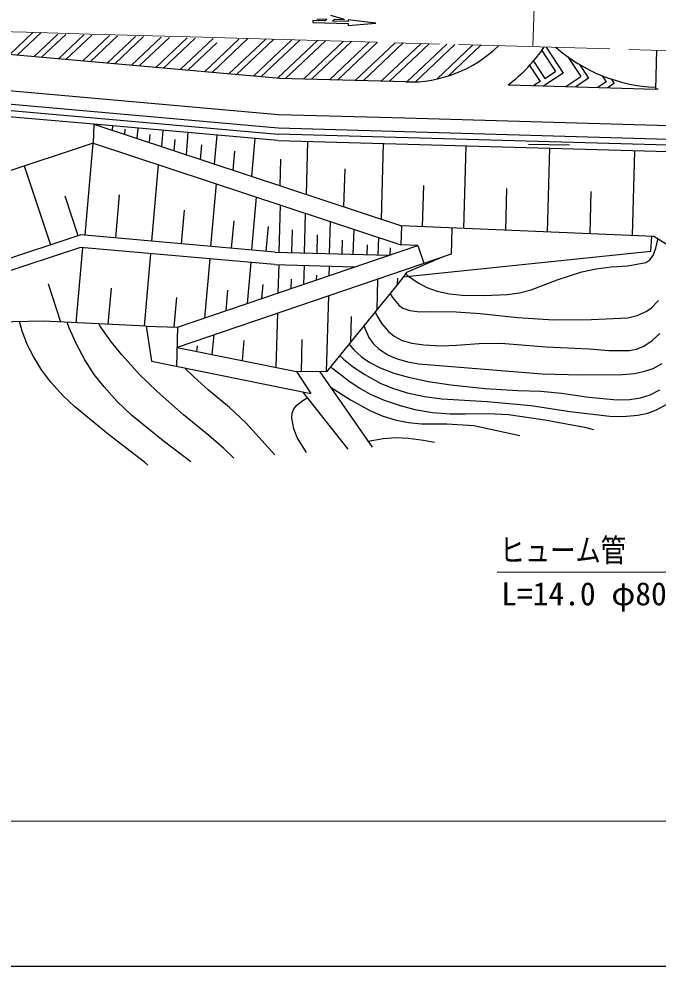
# Model space of a CAD drawing. Units: millimetres, scale not verified. Extents: x 40000 to 680000, y 20000 to 380000.
# Drawn here: x 492679 to 543314, y 205000 to 279987 of the extents above; entities that cross this region are included whole.
import ezdxf
from ezdxf.enums import TextEntityAlignment as Align

# ---------------------------------------------------------------- set-up
doc = ezdxf.new("R2010")
doc.units = ezdxf.units.MM
doc.header["$LTSCALE"] = 1000
doc.linetypes.add('CHAIN', pattern=[18.5, 12, -1.5, 3.5, -1.5])
for name, color, linetype, lineweight in [('M-BGD', 7, 'Continuous', 25), ('M-BMK', 2, 'CHAIN', 13), ('M-STR-HTXT', 7, 'Continuous', 13), ('M-TTL-BAND', 7, 'Continuous', 25)]:
    doc.layers.add(name, color=color, linetype=linetype, lineweight=lineweight)
doc.styles.add('ＭＳ ゴシック', font='')
doc.styles.get('ＭＳ ゴシック').set_extended_font_data('MS Gothic')

msp = doc.modelspace()

# ---------------------------------------------------------------- linework, layer by layer
at = {"layer": 'M-BGD'}
for p, q in [((513378, 275277), (462715, 279763)), ((515965, 279859), (515960, 279709)), ((515960, 279709), (518759, 279629)), ((516914, 279832), (515965, 279859)), ((516269, 280000), (517068, 279977)), ((518468, 279937), (517377, 280269)), ((518764, 279779), (517514, 279814)), ((517668, 279960), (518468, 279937)), ((518768, 279929), (518764, 279779)), ((520961, 279642), (518768, 279929)), ((518755, 279479), (520961, 279642)), ((518759, 279629), (518755, 279479)), ((493787, 278914), (491947, 277175)), ((492546, 277122), (494446, 278917)), ((493877, 277004), (495759, 278782)), ((496395, 278764), (494476, 276951)), ((495808, 276833), (497809, 278724)), ((498445, 278705), (496407, 276780)), ((497738, 276662), (499859, 278665)), ((500495, 278647), (498337, 276609)), ((499669, 276491), (501909, 278607)), ((502545, 278589), (500268, 276438)), ((501599, 276320), (503958, 278549)), ((504595, 278531), (502198, 276267)), ((503530, 276149), (506008, 278491)), ((506644, 278473), (504129, 276096)), ((505460, 275978), (508058, 278432)), ((507391, 275807), (510108, 278374)), ((510825, 278433), (507990, 275754)), ((512238, 278392), (509321, 275636)), ((509920, 275583), (512875, 278374)), ((514288, 278334), (511252, 275466)), ((511851, 275412), (514924, 278316)), ((516338, 278276), (513173, 275286)), ((513809, 275268), (516974, 278258)), ((518388, 278218), (515223, 275228)), ((508359, 278097), (506059, 275925)), ((515859, 275210), (519024, 278200)), ((520438, 278160), (517273, 275169)), ((517909, 275151), (521074, 278141)), ((522487, 278101), (519322, 275111)), ((519959, 275093), (523124, 278083)), ((524537, 278043), (521372, 275053)), ((522008, 275035), (525173, 278025)), ((526587, 277985), (523422, 274995)), ((524087, 275004), (527223, 277967)), ((528637, 277927), (525781, 275229)), ((529273, 277909), (526699, 275477)), ((534093, 277482), (535182, 275831)), ((534448, 277762), (535806, 275704)), ((543190, 277512), (543103, 274436)), ((463360, 276851), (513255, 272432)), ((536153, 276993), (537191, 275420)), ((533131, 276307), (533972, 275032)), ((533441, 276655), (534348, 275280)), ((537101, 276373), (537815, 275292)), ((523330, 274997), (513331, 275281)), ((535806, 275704), (534265, 274687)), ((534348, 275280), (535182, 275831)), ((536006, 274637), (537191, 275420)), ((537815, 275292), (536789, 274615)), ((538879, 275496), (539200, 275008)), ((539591, 275234), (539824, 274881)), ((531439, 274767), (533312, 274714)), ((533312, 274714), (543103, 274436)), ((533972, 275032), (533482, 274709)), ((539200, 275008), (538530, 274566)), ((539824, 274881), (539313, 274543)), ((543328, 274429), (543103, 274436)), ((491501, 273281), (513222, 271358)), ((498612, 271650), (491255, 272301)), ((491457, 272784), (513208, 270858)), ((513255, 272432), (523249, 272149)), ((498612, 271650), (498569, 270150)), ((498612, 271650), (522982, 263597)), ((513194, 270358), (498612, 271650)), ((499093, 271550), (499088, 271492)), ((500094, 271518), (500063, 271170)), ((523249, 272149), (533231, 271865)), ((533231, 271865), (543247, 271580)), ((543247, 271580), (571087, 270790)), ((501075, 271256), (501038, 270848)), ((502086, 271342), (502014, 270526)), ((503046, 270846), (502989, 270203)), ((504078, 271166), (503964, 269881)), ((506070, 270989), (505915, 269236)), ((508362, 270786), (508159, 268495)), ((546011, 269926), (513208, 270858)), ((513222, 271358), (523218, 271074)), ((523218, 271074), (533200, 270790)), ((533200, 270790), (543216, 270506)), ((498569, 270150), (491052, 267665)), ((497924, 262864), (498569, 270150)), ((498569, 270150), (522940, 262097)), ((505018, 270435), (504940, 269559)), ((507139, 270011), (507037, 268866)), ((511357, 270521), (511092, 267526)), ((513194, 270358), (571028, 268716)), ((515550, 270291), (515431, 266092)), ((521542, 270121), (521372, 264129)), ((536293, 269999), (533049, 270045)), ((543216, 270506), (546025, 270426)), ((509758, 269508), (509625, 268010)), ((528088, 269935), (527902, 263390)), ((534723, 269747), (534535, 263111)), ((541450, 269556), (541259, 262829)), ((513408, 268880), (513349, 266780)), ((493106, 268344), (495171, 262095)), ((503201, 262396), (503736, 268443)), ((518487, 268107), (518401, 265110)), ((507882, 261982), (508320, 266928)), ((524723, 266800), (524630, 263527)), ((531313, 266568), (531218, 263251)), ((537993, 266333), (537897, 262970)), ((497375, 262824), (496344, 265943)), ((500633, 266073), (500330, 262650)), ((511127, 261694), (511497, 265878)), ((505777, 264852), (505541, 262189)), ((513295, 261524), (513400, 265249)), ((509695, 263999), (509504, 261838)), ((515294, 261467), (515383, 264594)), ((512412, 263542), (512240, 261596)), ((514294, 261495), (514345, 263277)), ((517293, 261410), (517365, 263939)), ((519198, 263334), (519142, 261357)), ((522982, 263597), (522940, 262097)), ((542966, 262757), (522982, 263597)), ((526979, 263429), (526921, 261376)), ((497585, 262894), (490853, 260668)), ((512943, 261533), (497585, 262894)), ((516293, 261438), (516335, 262899)), ((518298, 262473), (518267, 261382)), ((521149, 261300), (521188, 262676)), ((542753, 261613), (542811, 262763)), ((544081, 262088), (542966, 262757)), ((543144, 261828), (543294, 262517)), ((543294, 262517), (543299, 262557)), ((497557, 261894), (490825, 259669)), ((497219, 255938), (497745, 261877)), ((512915, 260534), (497557, 261894)), ((505247, 255581), (524273, 262059)), ((520259, 261326), (520282, 262113)), ((522101, 261320), (522117, 261878)), ((524273, 262059), (522940, 262097)), ((524273, 262059), (524757, 260639)), ((542919, 261251), (543144, 261828)), ((503113, 261402), (502604, 255659)), ((526921, 261376), (505202, 253981)), ((507794, 260987), (507379, 256307)), ((512943, 261533), (521976, 261277)), ((523131, 259581), (542753, 261613)), ((526219, 261137), (523380, 259924)), ((525840, 261008), (525850, 260979)), ((542658, 260902), (542919, 261251)), ((511039, 260700), (510751, 257455)), ((512915, 260534), (519264, 260354)), ((513266, 260524), (513203, 258290)), ((515265, 260467), (515223, 258978)), ((517264, 260410), (517243, 259666)), ((537272, 259973), (538407, 260213)), ((538407, 260213), (539593, 260352)), ((539593, 260352), (540925, 260432)), ((540925, 260432), (542353, 260692)), ((542353, 260692), (542658, 260902)), ((516244, 259694), (516233, 259322)), ((522672, 258975), (522686, 259470)), ((523380, 259924), (522857, 259203)), ((523306, 259822), (523471, 259675)), ((523471, 259675), (524296, 259094)), ((535332, 259328), (537272, 259973)), ((494982, 259006), (495975, 256002)), ((512007, 258962), (511908, 257849)), ((514234, 259378), (514213, 258634)), ((522857, 259203), (517051, 252045)), ((521095, 259393), (521025, 256945)), ((524296, 259094), (525004, 258720)), ((525004, 258720), (525809, 258427)), ((533273, 258531), (535332, 259328)), ((499978, 258679), (499724, 255808)), ((509209, 258503), (509065, 256881)), ((517198, 258066), (517027, 252046)), ((522080, 258246), (522287, 257921)), ((525809, 258427), (526784, 258220)), ((526784, 258220), (527787, 258120)), ((527787, 258120), (529549, 258090)), ((529549, 258090), (531362, 258164)), ((531362, 258164), (532345, 258298)), ((532345, 258298), (533273, 258531)), ((505164, 257930), (504957, 255589)), ((522287, 257921), (522806, 257293)), ((522806, 257293), (523089, 257098)), ((542801, 257120), (543359, 257700)), ((513157, 256690), (513035, 252406)), ((520899, 256789), (521032, 256507)), ((521032, 256507), (521437, 255860)), ((523089, 257098), (523641, 256897)), ((523641, 256897), (524437, 256808)), ((524437, 256808), (525303, 256817)), ((525303, 256817), (527308, 256791)), ((527308, 256791), (529225, 256664)), ((529225, 256664), (532209, 256362)), ((540918, 256326), (541646, 256506)), ((541646, 256506), (542379, 256833)), ((542379, 256833), (542801, 257120)), ((494662, 256070), (489368, 255947)), ((492927, 255280), (492722, 256025)), ((502748, 255652), (494662, 256070)), ((496670, 255532), (496510, 255974)), ((499092, 255696), (499006, 255845)), ((519002, 256416), (518944, 254378)), ((521437, 255860), (521958, 255239)), ((532209, 256362), (535031, 256177)), ((535031, 256177), (538032, 256190)), ((538032, 256190), (540918, 256326)), ((493367, 254160), (492927, 255280)), ((497237, 254234), (496670, 255532)), ((500005, 254385), (499092, 255696)), ((502748, 255652), (505247, 255581)), ((502748, 255652), (503170, 252882)), ((505247, 255581), (505159, 252482)), ((507996, 253419), (508134, 254979)), ((520005, 255687), (520387, 254775)), ((521958, 255239), (522419, 254858)), ((542838, 254518), (543464, 255095)), ((497891, 253001), (497237, 254234)), ((500849, 253355), (500005, 254385)), ((510492, 254527), (510352, 252945)), ((515099, 254614), (515027, 252073)), ((518836, 254245), (519214, 253783)), ((520387, 254775), (520735, 254295)), ((520735, 254295), (521179, 253866)), ((522419, 254858), (523032, 254538)), ((523032, 254538), (523807, 254312)), ((523807, 254312), (524744, 254172)), ((527349, 254149), (529145, 254286)), ((529145, 254286), (530862, 254316)), ((530862, 254316), (534456, 254036)), ((542175, 254067), (542838, 254518)), ((493825, 253257), (493367, 254160)), ((505202, 253981), (514666, 252078)), ((506784, 253663), (506823, 254104)), ((519214, 253783), (519812, 253247)), ((521179, 253866), (521853, 253419)), ((524744, 254172), (526144, 254104)), ((526144, 254104), (527349, 254149)), ((534456, 254036), (537842, 253872)), ((537842, 253872), (539400, 253746)), ((539400, 253746), (541029, 253727)), ((541029, 253727), (541608, 253840)), ((541608, 253840), (542175, 254067)), ((494473, 252216), (493825, 253257)), ((498649, 251848), (497891, 253001)), ((502203, 251873), (500849, 253355)), ((503170, 252882), (515816, 250338)), ((518093, 253329), (518390, 253039)), ((518390, 253039), (519186, 252415)), ((519812, 253247), (520481, 252792)), ((520481, 252792), (521292, 252372)), ((521853, 253419), (522495, 253128)), ((522495, 253128), (523457, 252850)), ((523457, 252850), (524368, 252689)), ((495215, 251228), (494473, 252216)), ((506533, 251639), (505824, 252348)), ((514666, 252078), (515816, 250338)), ((517051, 252045), (514666, 252078)), ((520682, 246077), (516553, 252052)), ((517361, 252428), (517555, 252298)), ((517555, 252298), (518826, 251330)), ((519186, 252415), (520073, 251824)), ((521292, 252372), (522392, 251951)), ((524368, 252689), (534133, 251896)), ((541483, 251927), (542356, 252116)), ((542356, 252116), (542931, 252318)), ((542931, 252318), (543644, 252694)), ((496181, 250152), (495215, 251228)), ((499421, 250860), (498649, 251848)), ((503623, 250478), (502203, 251873)), ((507706, 250607), (506533, 251639)), ((518826, 251330), (519639, 250771)), ((520073, 251824), (521302, 251155)), ((522392, 251951), (523551, 251624)), ((523551, 251624), (525118, 251290)), ((525118, 251290), (526899, 251020)), ((534133, 251896), (537231, 251813)), ((537231, 251813), (540487, 251829)), ((540487, 251829), (541483, 251927)), ((500461, 249707), (499421, 250860)), ((505726, 248634), (503623, 250478)), ((509349, 249220), (507706, 250607)), ((515154, 250472), (518730, 245922)), ((517422, 250794), (518954, 249824)), ((519639, 250771), (520518, 250291)), ((521302, 251155), (522287, 250747)), ((522287, 250747), (523437, 250392)), ((526899, 251020), (529615, 250729)), ((529615, 250729), (532214, 250558)), ((532214, 250558), (534014, 250505)), ((534014, 250505), (535652, 250355)), ((542698, 250239), (543463, 250612)), ((497079, 249302), (496181, 250152)), ((514691, 249419), (515178, 249787)), ((515178, 249787), (515527, 249997)), ((518954, 249824), (520535, 248963)), ((520518, 250291), (521618, 249803)), ((521618, 249803), (522887, 249371)), ((523437, 250392), (524808, 250094)), ((524808, 250094), (526184, 249911)), ((526184, 249911), (529777, 249690)), ((535652, 250355), (537826, 250037)), ((537826, 250037), (540078, 249820)), ((540078, 249820), (541079, 249859)), ((541079, 249859), (541930, 250000)), ((541930, 250000), (542698, 250239)), ((499783, 247082), (497079, 249302)), ((501590, 248629), (500461, 249707)), ((510682, 247970), (509349, 249220)), ((514334, 248762), (514455, 249112)), ((514455, 249112), (514691, 249419)), ((520535, 248963), (521452, 248573)), ((522887, 249371), (524054, 249072)), ((524054, 249072), (525438, 248836)), ((529777, 249690), (533256, 249372)), ((533256, 249372), (536319, 248911)), ((542502, 248769), (543195, 249027)), ((543195, 249027), (544072, 249512)), ((504106, 246588), (501590, 248629)), ((507733, 247006), (505726, 248634)), ((514308, 248370), (514334, 248762)), ((514466, 247529), (514308, 248370)), ((521452, 248573), (522554, 248230)), ((522554, 248230), (523539, 248036)), ((525438, 248836), (526836, 248725)), ((526836, 248725), (528044, 248725)), ((528044, 248725), (529843, 248755)), ((529843, 248755), (531462, 248673)), ((531462, 248673), (534336, 248247)), ((534336, 248247), (537483, 247667)), ((536319, 248911), (539496, 248547)), ((539496, 248547), (540515, 248523)), ((540515, 248523), (541721, 248606)), ((541721, 248606), (542502, 248769)), ((512929, 245501), (510682, 247970)), ((514721, 246855), (514466, 247529)), ((523539, 248036), (524577, 247941)), ((524577, 247941), (526580, 247936)), ((526580, 247936), (528721, 247808)), ((528721, 247808), (532360, 247010)), ((537483, 247667), (538186, 247475)), ((502622, 244900), (499783, 247082)), ((508924, 245968), (507733, 247006)), ((515456, 245660), (514721, 246855)), ((520349, 246559), (521536, 246764)), ((521536, 246764), (522549, 246845)), ((522549, 246845), (523546, 246797)), ((523546, 246797), (524741, 246628)), ((506305, 244929), (504106, 246588)), ((509693, 245200), (508924, 245968)), ((524741, 246628), (525592, 246469)), ((512964, 245461), (512929, 245501)), ((502903, 244658), (502622, 244900))]:
    msp.add_line(p, q, dxfattribs=at)
for centre, radius, start, end in [((516656, 280260), 500, 301.12558, 325.6202), ((516908, 280610), 1000, 307.2843, 319.46149), ((523616, 285068), 10075, 268.37289, 314.3918), ((523616, 285068), 12935, 307.21344, 325.62931), ((543699, 287499), 12935, 228.97939, 267.37621)]:
    msp.add_arc(centre, radius, start, end, dxfattribs=at)
at = {"layer": 'M-BMK'}
for p, q in [((533401, 277852), (534007, 297771)), ((508251, 278506), (509001, 278484)), ((509001, 278484), (570506, 276734))]:
    msp.add_line(p, q, dxfattribs=at)
msp.add_lwpolyline([(508251, 278506), (503267, 278647), (498269, 278789), (493281, 278931), (488283, 279073), (483295, 279214), (478298, 279356), (475130, 279446), (471963, 279536)], dxfattribs=at)
at = {"layer": 'M-STR-HTXT'}
for p, q in [((530563, 236184), (546313, 236184)), ((383861, 216469), (571255, 216469))]:
    msp.add_line(p, q, dxfattribs=at)
at = {"layer": 'M-TTL-BAND'}
msp.add_line((40000, 205000), (579000, 205000), dxfattribs=at)

# ---------------------------------------------------------------- texts
at = {"layer": 'M-STR-HTXT', "style": 'ＭＳ ゴシック', "width": 0.8}
msp.add_text('ヒューム管', height=1833, dxfattribs=at).set_placement((530770, 236464), align=Align.BOTTOM_LEFT)
at = {"layer": 'M-STR-HTXT', "style": 'ＭＳ ゴシック'}
msp.add_text('L=14.0 φ800', height=1833, dxfattribs=at).set_placement((530886, 233011), align=Align.BOTTOM_LEFT)

doc.saveas('drawing.dxf')
